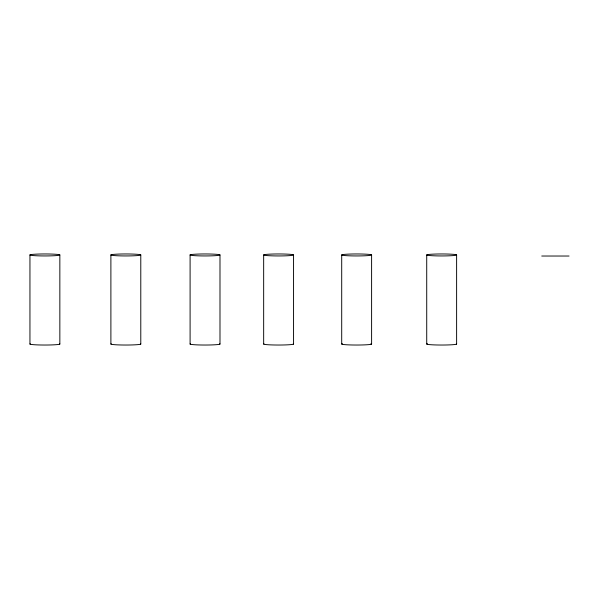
<?xml version="1.0" encoding="UTF-8"?>
<svg xmlns="http://www.w3.org/2000/svg" width="599" height="599" viewBox="0 0 599 599"><rect width="100%" height="100%" fill="white"/><g stroke="black" fill="none" stroke-linecap="round" stroke-linejoin="round"><path stroke-width="0.9" d="M541.743 256.028L569.05 256.028M456.618 254.957A14.945 0.988 0 0 1 434.185 255.81A14.945 0.988 0 0 1 434.208 254.096A14.945 0.988 0 0 1 456.618 254.957L456.618 344.043M426.72 254.957L426.728 344.051M371.605 254.957A14.945 0.988 0 0 1 349.172 255.81A14.945 0.988 0 0 1 349.187 254.096A14.945 0.988 0 0 1 371.605 254.957L371.605 344.043M341.707 254.957L341.707 344.051M293.562 254.957A14.945 0.988 0 0 1 271.13 255.81A14.945 0.988 0 0 1 271.145 254.096A14.945 0.988 0 0 1 293.562 254.957L293.562 344.043M263.665 254.957L263.665 344.051M219.99 254.957A14.945 0.988 0 0 1 197.558 255.81A14.945 0.988 0 0 1 197.573 254.096A14.945 0.988 0 0 1 219.99 254.957L219.99 344.043M190.093 254.957L190.093 344.051M140.787 254.957A14.945 0.988 0 0 1 118.362 255.81A14.945 0.988 0 0 1 118.377 254.096A14.945 0.988 0 0 1 140.787 254.957L140.787 344.043M110.89 254.957L110.897 344.051M59.848 254.957A14.945 0.988 0 0 1 37.415 255.81A14.945 0.988 0 0 1 37.43 254.096A14.945 0.988 0 0 1 59.848 254.957L59.848 344.043M29.95 254.957L29.95 344.051M59.533 343.841A14.945 0.988 0 0 1 44.91 345.031A14.945 0.988 0 0 1 30.264 343.841M140.473 343.841A14.945 0.988 0 0 1 125.85 345.031A14.945 0.988 0 0 1 111.212 343.841M219.676 343.841A14.945 0.988 0 0 1 205.053 345.031A14.945 0.988 0 0 1 190.407 343.841M293.248 343.841A14.945 0.988 0 0 1 278.625 345.031A14.945 0.988 0 0 1 263.979 343.841M370.893 343.744A14.945 0.988 0 0 1 356.682 345.031A14.945 0.988 0 0 1 342.403 343.751M456.303 343.841A14.945 0.988 0 0 1 440.931 345.031A14.945 0.988 0 0 1 427.416 343.751"/></g></svg>
